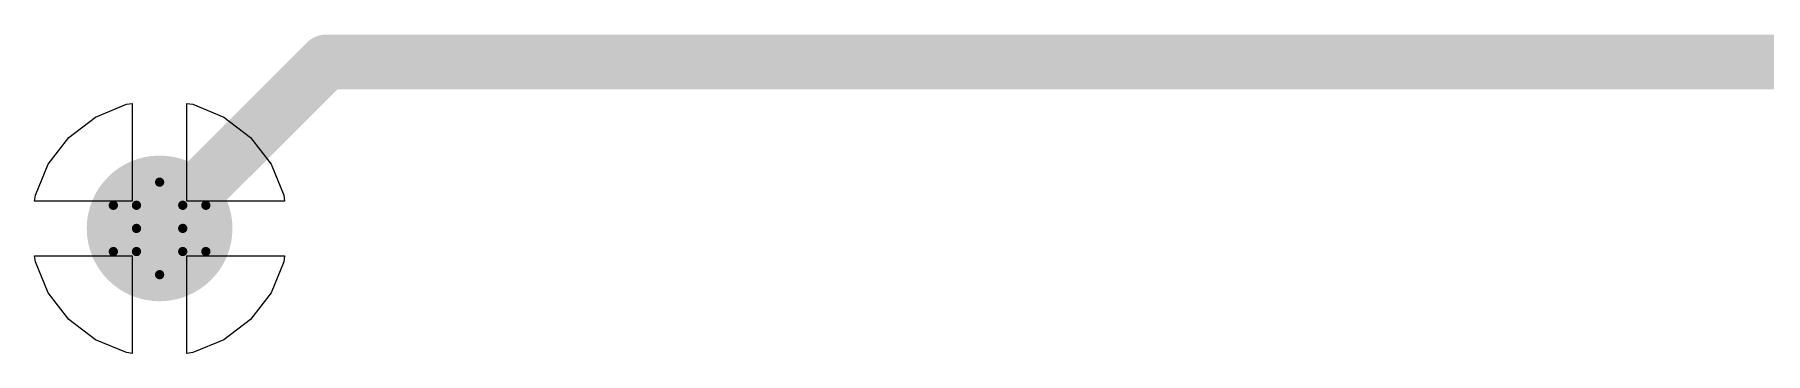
# Model space of a CAD drawing. Header units: millimetres. Extents: x -4.38 to -1.03, y 0 to 2.6.
# Drawn here: x -3.1193 to -2.7453, y 1.0395 to 1.1085 of the extents above; entities that cross this region are included whole.
import ezdxf

# ---------------------------------------------------------------- set-up
doc = ezdxf.new("R2010")
doc.units = ezdxf.units.MM
doc.header["$MEASUREMENT"] = 0
doc.layers.add('BottomLayer', color=5, linetype='Continuous')
doc.layers.add('DrillDrawing', color=1, linetype='Continuous')

msp = doc.modelspace()

# ---------------------------------------------------------------- hatches: boundary and pattern name
at = {"layer": 'BottomLayer'}
h = msp.add_hatch(color=5, dxfattribs=at)
edge = h.paths.add_edge_path()
edge.add_arc((-3.09233, 1.06657), 0.01575, 0, 360, ccw=False)

# ---------------------------------------------------------------- linework, layer by layer
for p, q in [((-3.10622, 1.09064), (-3.09952, 1.09342)), ((-3.09952, 1.09342), (-3.09823, 1.09359)), ((-3.09823, 1.09359), (-3.09823, 1.07247)), ((-3.08642, 1.07247), (-3.08642, 1.09359)), ((-3.08642, 1.09359), (-3.08513, 1.09342)), ((-3.08513, 1.09342), (-3.07843, 1.09064)), ((-3.11198, 1.08622), (-3.10622, 1.09064)), ((-3.07843, 1.09064), (-3.07267, 1.08622)), ((-3.1164, 1.08047), (-3.11198, 1.08622)), ((-3.07267, 1.08622), (-3.06825, 1.08047)), ((-3.11918, 1.07376), (-3.1164, 1.08047)), ((-3.06825, 1.08047), (-3.06548, 1.07376)), ((-3.11935, 1.07247), (-3.11918, 1.07376)), ((-3.06548, 1.07376), (-3.06531, 1.07247)), ((-3.09823, 1.07247), (-3.11935, 1.07247)), ((-3.06531, 1.07247), (-3.08642, 1.07247)), ((-3.11918, 1.05937), (-3.11935, 1.06066)), ((-3.11935, 1.06066), (-3.09823, 1.06066)), ((-3.1164, 1.05267), (-3.11918, 1.05937)), ((-3.09823, 1.06066), (-3.09823, 1.03955)), ((-3.08642, 1.03955), (-3.08642, 1.06066)), ((-3.08642, 1.06066), (-3.06531, 1.06066)), ((-3.06548, 1.05937), (-3.06825, 1.05267)), ((-3.06531, 1.06066), (-3.06548, 1.05937)), ((-3.11198, 1.04691), (-3.1164, 1.05267)), ((-3.06825, 1.05267), (-3.07267, 1.04691)), ((-3.10622, 1.04249), (-3.11198, 1.04691)), ((-3.07267, 1.04691), (-3.07843, 1.04249)), ((-3.09952, 1.03972), (-3.10622, 1.04249)), ((-3.07843, 1.04249), (-3.08513, 1.03972)), ((-3.09823, 1.03955), (-3.09952, 1.03972)), ((-3.08513, 1.03972), (-3.08642, 1.03955))]:
    msp.add_line(p, q, dxfattribs=at)
at = {"layer": 'BottomLayer', "const_width": 0.01181}
for points in [[(-3.05633, 1.10257), (-3.09233, 1.06657)], [(-2.68485, 1.10257), (-3.05633, 1.10257)]]:
    msp.add_lwpolyline(points, dxfattribs=at)
at = {"layer": 'BottomLayer', "const_width": 0.00591}
for points in [[(-3.05337, 1.10257, -1), (-3.05928, 1.10257, -1)], [(-3.05337, 1.10257, -1), (-3.05928, 1.10257, -1)], [(-3.08937, 1.06657, -1), (-3.09528, 1.06657, -1)]]:
    msp.add_lwpolyline(points, format="xyb", close=True, dxfattribs=at)
at = {"layer": 'DrillDrawing', "const_width": 0.002}
for points in [[(-3.09233, 1.07657), (-3.09733, 1.07157)], [(-3.08733, 1.07157), (-3.09233, 1.07657)], [(-3.09733, 1.07157), (-3.10233, 1.07157)], [(-3.09733, 1.06657), (-3.10233, 1.07157)], [(-3.08233, 1.07157), (-3.08733, 1.06657)], [(-3.08233, 1.07157), (-3.08733, 1.07157)], [(-3.09733, 1.06657), (-3.10233, 1.06157)], [(-3.08233, 1.06157), (-3.08733, 1.06657)], [(-3.09733, 1.06157), (-3.10233, 1.06157)], [(-3.09233, 1.05657), (-3.09733, 1.06157)], [(-3.08733, 1.06157), (-3.09233, 1.05657)], [(-3.08233, 1.06157), (-3.08733, 1.06157)]]:
    msp.add_lwpolyline(points, dxfattribs=at)
at = {"layer": 'DrillDrawing', "const_width": 0.001}
for points in [[(-3.09183, 1.07657, -1), (-3.09283, 1.07657, -1)], [(-3.09183, 1.07657, -1), (-3.09283, 1.07657, -1)], [(-3.10183, 1.07157, -1), (-3.10283, 1.07157, -1)], [(-3.10183, 1.07157, -1), (-3.10283, 1.07157, -1)], [(-3.09683, 1.07157, -1), (-3.09783, 1.07157, -1)], [(-3.09683, 1.07157, -1), (-3.09783, 1.07157, -1)], [(-3.08683, 1.07157, -1), (-3.08783, 1.07157, -1)], [(-3.08683, 1.07157, -1), (-3.08783, 1.07157, -1)], [(-3.08183, 1.07157, -1), (-3.08283, 1.07157, -1)], [(-3.08183, 1.07157, -1), (-3.08283, 1.07157, -1)], [(-3.09683, 1.06657, -1), (-3.09783, 1.06657, -1)], [(-3.09683, 1.06657, -1), (-3.09783, 1.06657, -1)], [(-3.08683, 1.06657, -1), (-3.08783, 1.06657, -1)], [(-3.08683, 1.06657, -1), (-3.08783, 1.06657, -1)], [(-3.10183, 1.06157, -1), (-3.10283, 1.06157, -1)], [(-3.10183, 1.06157, -1), (-3.10283, 1.06157, -1)], [(-3.09683, 1.06157, -1), (-3.09783, 1.06157, -1)], [(-3.09683, 1.06157, -1), (-3.09783, 1.06157, -1)], [(-3.08683, 1.06157, -1), (-3.08783, 1.06157, -1)], [(-3.08683, 1.06157, -1), (-3.08783, 1.06157, -1)], [(-3.08183, 1.06157, -1), (-3.08283, 1.06157, -1)], [(-3.08183, 1.06157, -1), (-3.08283, 1.06157, -1)], [(-3.09183, 1.05657, -1), (-3.09283, 1.05657, -1)], [(-3.09183, 1.05657, -1), (-3.09283, 1.05657, -1)]]:
    msp.add_lwpolyline(points, format="xyb", close=True, dxfattribs=at)

doc.saveas('drawing.dxf')
